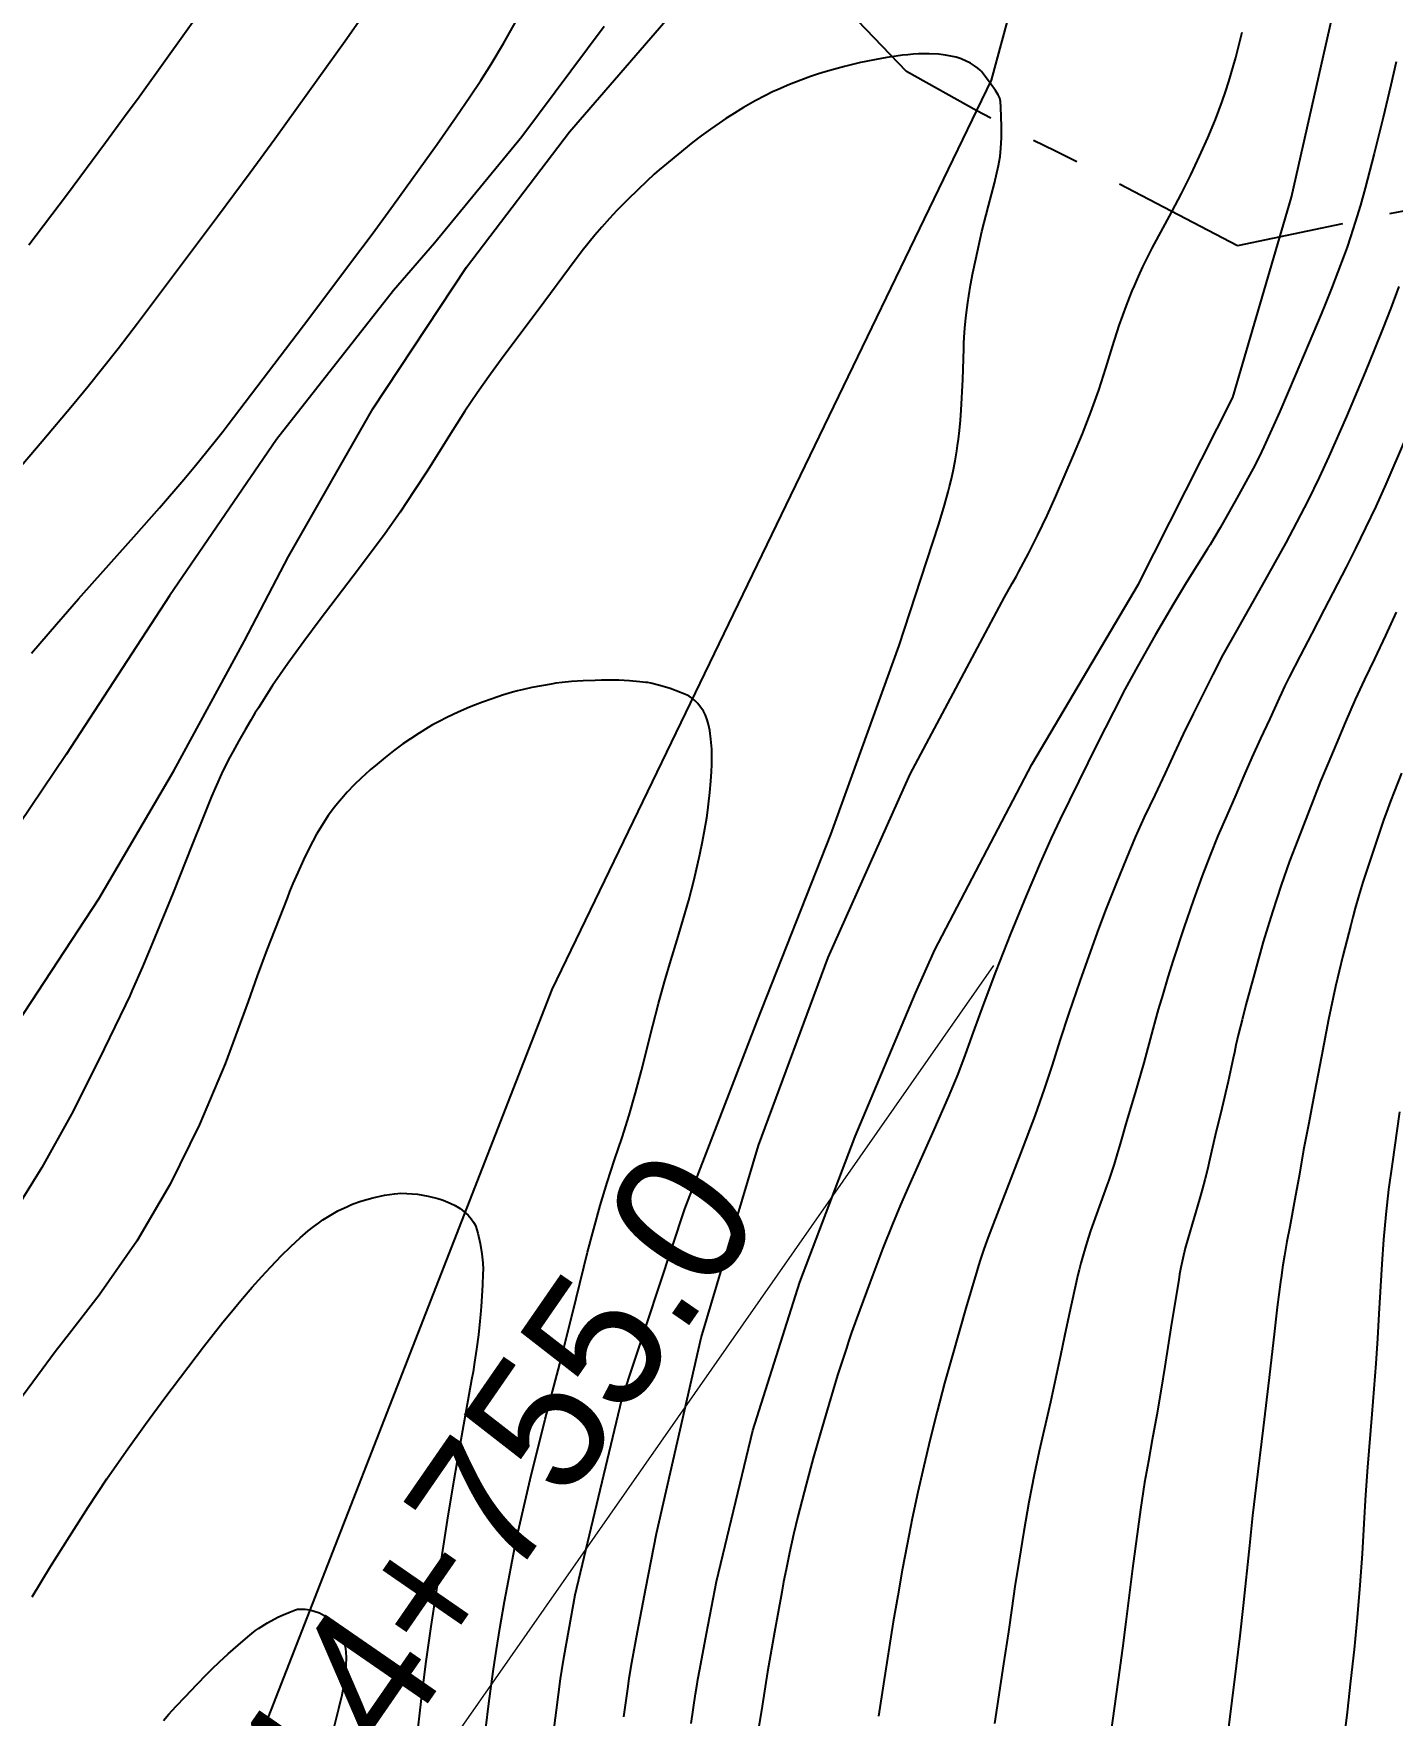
# Model space of a CAD drawing. Header units: millimetres. Extents: x 156921 to 159642, y 477538 to 479586.
# Drawn here: x 158501.27 to 158536.58, y 478521.56 to 478565.27 of the extents above; entities that cross this region are included whole.
import ezdxf

# ---------------------------------------------------------------- set-up
doc = ezdxf.new("R2010")
doc.units = ezdxf.units.MM
doc.header["$MEASUREMENT"] = 0
doc.linetypes.add('A-CENTR01', pattern=[2, 1.25, -0.25, 0.25, -0.25])
doc.linetypes.add('CONT', pattern=[2, 1, 1])
for name, color, linetype, transparency in [('E0022112', 146, 'Continuous', 0.6), ('F0017111', 94, 'Continuous', 0.6), ('F0017114', 80, 'Continuous', 0.6)]:
    doc.layers.add(name, color=color, linetype=linetype, transparency=transparency)
doc.layers.add('용지경계', color=222, linetype='Continuous')
doc.layers.add('평면선형_인출선&문자', color=7, linetype='Continuous')
doc.layers.add('평면-임시폴대', color=136, linetype='Continuous', lineweight=9)
doc.styles.add('HM 4_폴대', font='BAREUNDOTUMPRO1.TTF')

msp = doc.modelspace()

# ---------------------------------------------------------------- linework, layer by layer
at = {"layer": 'E0022112', "transparency": 33554521, "flags": 128}
msp.add_lwpolyline([(158502.788, 478474.254), (158502.46, 478475.895), (158501.425, 478482.15), (158501.458, 478487.028), (158501.535, 478489.252), (158501.584, 478493.381), (158502.419, 478497.838), (158503.993, 478509.96), (158504.897, 478515.162), (158514.743, 478540.421), (158526.164, 478564.057), (158526.578, 478565.592), (158527.502, 478569.133), (158528.94, 478573.534), (158530.49, 478576.927), (158532.228, 478580.795), (158536.089, 478587.128), (158539.168, 478590.795), (158542.222, 478595.403)], dxfattribs=at)
at = {"layer": 'F0017111', "transparency": 33554521, "flags": 128}
for points in [[(158518.36, 478521.343), (158518.472, 478522.117), (158518.511, 478522.369), (158518.533, 478522.491), (158518.582, 478522.76), (158518.756, 478523.682), (158519.019, 478525.033), (158519.958, 478528.965), (158521.184, 478532.818), (158522.619, 478536.598), (158524.189, 478540.324), (158524.689, 478541.454), (158527.212, 478546.272), (158529.984, 478550.954), (158532.436, 478555.808), (158533.955, 478561.02), (158535.139, 478566.241)], [(158500.858, 478539.555), (158502.967, 478542.78), (158504.915, 478546.104), (158506.756, 478549.489), (158507.9, 478551.675), (158510.084, 478555.515), (158512.523, 478559.197), (158515.197, 478562.714), (158518.087, 478566.055)], [(158501.153, 478559.777), (158502.125, 478561.072), (158503.142, 478562.44), (158503.636, 478563.11), (158504.013, 478563.628), (158504.733, 478564.627), (158505.614, 478565.849)], [(158516.097, 478565.456), (158513.96, 478562.588), (158511.687, 478559.825), (158510.622, 478558.59), (158507.584, 478554.718), (158504.805, 478550.656), (158502.123, 478546.528), (158499.369, 478542.449)], [(158500.6, 478553.628), (158501.492, 478554.671), (158502.281, 478555.608), (158502.692, 478556.104), (158503.066, 478556.569), (158503.47, 478557.087), (158503.971, 478557.743), (158505.013, 478559.124), (158506.054, 478560.514), (158506.901, 478561.655), (158507.54, 478562.533), (158508.403, 478563.729), (158509.368, 478565.08), (158509.774, 478565.657)], [(158516.608, 478521.516), (158516.72, 478522.31), (158516.752, 478522.522), (158516.821, 478522.929), (158516.967, 478523.726), (158517.181, 478524.861), (158517.456, 478526.281), (158518.616, 478531.367), (158520.106, 478536.366), (158521.919, 478541.257), (158524.051, 478546.018), (158526.501, 478550.624), (158526.703, 478550.973), (158526.812, 478551.168), (158526.876, 478551.284), (158527.128, 478551.758), (158527.37, 478552.244), (158527.606, 478552.741), (158527.836, 478553.249), (158528.297, 478554.312), (158528.526, 478554.866), (158528.744, 478555.432), (158528.947, 478556.003), (158529.13, 478556.575), (158529.305, 478557.137), (158529.482, 478557.678), (158529.573, 478557.942), (158529.669, 478558.202), (158529.756, 478558.427), (158529.82, 478558.585), (158529.874, 478558.71), (158529.983, 478558.958), (158530.098, 478559.204), (158530.201, 478559.417), (158530.278, 478559.568), (158530.341, 478559.687), (158530.851, 478560.638), (158531.101, 478561.114), (158531.339, 478561.596), (158531.565, 478562.079), (158531.781, 478562.557), (158531.98, 478563.031), (158532.159, 478563.503), (158532.244, 478563.751), (158532.331, 478564.024), (158532.51, 478564.646), (158532.679, 478565.308)], [(158514.772, 478521.026), (158514.856, 478521.689), (158514.968, 478522.503), (158515, 478522.725), (158515.06, 478523.098), (158515.177, 478523.771), (158515.343, 478524.689), (158516.556, 478529.766), (158518.198, 478534.721), (158520.07, 478539.596), (158521.985, 478544.453), (158523.759, 478549.364), (158524.33, 478551.089), (158524.793, 478552.519), (158524.943, 478553.012), (158525.039, 478553.357), (158525.073, 478553.493), (158525.113, 478553.661), (158525.163, 478553.896), (158525.215, 478554.162), (158525.261, 478554.427), (158525.282, 478554.558), (158525.306, 478554.724), (158525.333, 478554.955), (158525.358, 478555.219), (158525.377, 478555.484), (158525.414, 478556.281), (158525.441, 478557.081), (158525.446, 478557.215), (158525.455, 478557.381), (158525.473, 478557.614), (158525.498, 478557.88), (158525.529, 478558.145), (158525.546, 478558.277), (158525.573, 478558.456), (158525.619, 478558.726), (158525.681, 478559.054), (158525.754, 478559.407), (158525.915, 478560.12), (158526.085, 478560.792), (158526.237, 478561.38), (158526.344, 478561.839), (158526.365, 478561.937), (158526.386, 478562.075), (158526.406, 478562.291), (158526.42, 478562.559), (158526.422, 478562.856), (158526.407, 478563.352), (158526.394, 478563.504), (158526.376, 478563.593), (158526.364, 478563.628), (158526.355, 478563.644), (158526.336, 478563.677), (158526.264, 478563.788), (158526.153, 478563.946), (158526.005, 478564.146), (158525.902, 478564.283), (158525.867, 478564.319), (158525.804, 478564.372), (158525.719, 478564.434), (158525.615, 478564.5), (158525.376, 478564.613), (158525.245, 478564.654), (158525.107, 478564.684), (158524.965, 478564.709), (158524.788, 478564.73), (158524.544, 478564.742), (158524.266, 478564.741), (158524.128, 478564.733), (158523.991, 478564.72), (158523.854, 478564.704), (158523.682, 478564.681), (158523.442, 478564.644), (158523.168, 478564.596), (158522.894, 478564.542), (158522.756, 478564.514), (158522.584, 478564.474), (158522.341, 478564.413), (158522.061, 478564.337), (158521.78, 478564.254), (158521.639, 478564.21), (158521.461, 478564.15), (158521.209, 478564.057), (158520.917, 478563.942), (158520.622, 478563.816), (158520.473, 478563.751), (158520.286, 478563.66), (158520.023, 478563.521), (158519.72, 478563.348), (158519.416, 478563.159), (158519.263, 478563.061), (158519.085, 478562.942), (158518.858, 478562.784), (158518.618, 478562.611), (158518.405, 478562.447), (158518.011, 478562.128), (158517.624, 478561.806), (158517.528, 478561.725), (158517.4, 478561.611), (158517.205, 478561.431), (158516.969, 478561.206), (158516.714, 478560.956), (158516.583, 478560.824), (158516.43, 478560.668), (158516.236, 478560.461), (158516.034, 478560.238), (158515.856, 478560.029), (158515.526, 478559.618), (158515.2, 478559.184), (158514.529, 478558.279), (158513.835, 478557.356), (158513.489, 478556.89), (158513.144, 478556.418), (158512.807, 478555.94), (158512.481, 478555.456), (158512.162, 478554.961), (158511.843, 478554.449), (158511.514, 478553.922), (158511.165, 478553.38), (158510.796, 478552.83), (158510.406, 478552.279), (158509.999, 478551.726), (158509.58, 478551.17), (158508.722, 478550.04), (158508.295, 478549.467), (158507.881, 478548.893), (158507.485, 478548.32), (158507.115, 478547.748), (158507.025, 478547.605), (158506.916, 478547.426), (158506.769, 478547.176), (158506.606, 478546.89), (158506.45, 478546.604), (158506.373, 478546.46), (158506.281, 478546.28), (158506.159, 478546.025), (158506.024, 478545.731), (158505.898, 478545.435), (158505.651, 478544.829), (158505.402, 478544.205), (158504.89, 478542.919), (158504.364, 478541.635), (158504.1, 478541.011), (158503.838, 478540.407), (158503.772, 478540.258), (158503.66, 478540.023), (158502.972, 478538.597), (158502.256, 478537.185), (158501.491, 478535.799), (158500.654, 478534.455)], [(158536.742, 478558.697), (158536.536, 478558.13), (158536.334, 478557.602), (158536.118, 478557.064), (158535.871, 478556.469), (158535.383, 478555.32), (158534.927, 478554.272), (158534.677, 478553.727), (158534.386, 478553.138), (158534.085, 478552.557), (158533.807, 478552.036), (158533.194, 478550.934), (158532.499, 478549.703), (158532.176, 478549.119), (158531.911, 478548.609), (158531.399, 478547.591), (158531.139, 478547.061), (158530.91, 478546.561), (158530.676, 478546.047), (158530.402, 478545.475), (158530.128, 478544.901), (158529.895, 478544.382), (158529.666, 478543.836), (158529.401, 478543.179), (158529.146, 478542.528), (158528.944, 478541.997), (158528.734, 478541.422), (158528.458, 478540.638), (158528.173, 478539.808), (158527.941, 478539.094), (158527.738, 478538.457), (158527.539, 478537.856), (158527.285, 478537.14), (158526.913, 478536.157), (158526.208, 478534.327), (158526.079, 478533.984), (158525.965, 478533.67), (158525.878, 478533.415), (158525.825, 478533.249), (158525.789, 478533.127), (158525.499, 478532.137), (158525.146, 478530.915), (158524.944, 478530.191), (158524.749, 478529.457), (158524.567, 478528.733), (158524.402, 478528.037), (158524.249, 478527.356), (158524.104, 478526.675), (158523.969, 478526), (158523.844, 478525.334), (158523.726, 478524.667), (158523.611, 478523.988), (158523.352, 478522.378), (158523.223, 478521.54)], [(158536.911, 478554.725), (158536.408, 478553.555), (158536.151, 478552.979), (158535.884, 478552.419), (158535.621, 478551.888), (158535.374, 478551.403), (158534.806, 478550.297), (158534.484, 478549.674), (158534.178, 478549.093), (158533.893, 478548.538), (158533.776, 478548.298), (158533.696, 478548.128), (158533.635, 478547.992), (158533.392, 478547.461), (158533.152, 478546.949), (158532.925, 478546.454), (158532.718, 478545.972), (158532.509, 478545.479), (158532.275, 478544.949), (158532.042, 478544.416), (158531.84, 478543.914), (158531.639, 478543.38), (158531.413, 478542.752), (158531.162, 478542.024), (158530.886, 478541.188), (158530.745, 478540.743), (158530.61, 478540.295), (158530.496, 478539.902), (158530.418, 478539.62), (158530.357, 478539.394), (158530.119, 478538.519), (158529.883, 478537.707), (158529.672, 478536.993), (158529.506, 478536.412), (158529.431, 478536.151), (158529.347, 478535.883), (158529.269, 478535.645), (158529.208, 478535.471), (158529.157, 478535.329), (158528.738, 478534.146), (158528.638, 478533.844), (158528.549, 478533.553), (158528.48, 478533.306), (158528.438, 478533.136), (158528.408, 478533.004), (158528.171, 478531.94), (158528.056, 478531.413), (158527.951, 478530.909), (158527.692, 478529.701), (158527.402, 478528.425), (158527.269, 478527.812), (158527.134, 478527.1), (158527.001, 478526.342), (158526.878, 478525.593), (158526.772, 478524.908), (158526.691, 478524.342), (158526.604, 478523.727), (158526.477, 478522.896), (158526.242, 478521.344)], [(158536.677, 478550.227), (158536.398, 478549.626), (158536.115, 478549.018), (158535.857, 478548.483), (158535.61, 478547.958), (158535.36, 478547.376), (158535.12, 478546.803), (158534.906, 478546.307), (158534.708, 478545.838), (158534.517, 478545.346), (158534.119, 478544.315), (158533.906, 478543.756), (158533.687, 478543.137), (158533.46, 478542.444), (158533.225, 478541.663), (158532.993, 478540.841), (158532.772, 478540.024), (158532.671, 478539.632), (158532.583, 478539.271), (158532.515, 478538.976), (158532.473, 478538.783), (158532.445, 478538.641), (158532.313, 478538.029), (158532.144, 478537.326), (158531.972, 478536.626), (158531.834, 478536.018), (158531.771, 478535.742), (158531.705, 478535.475), (158531.646, 478535.248), (158531.601, 478535.092), (158531.564, 478534.97), (158531.268, 478533.965), (158531.197, 478533.703), (158531.133, 478533.435), (158531.082, 478533.196), (158531.05, 478533.023), (158531.028, 478532.881), (158530.843, 478531.743), (158530.665, 478530.621), (158530.571, 478530.033), (158530.457, 478529.367), (158530.34, 478528.714), (158530.238, 478528.167), (158530.139, 478527.605), (158530.035, 478526.908), (158529.828, 478525.372), (158529.654, 478523.986), (158529.567, 478523.303), (158529.452, 478522.481), (158529.25, 478521.053)], [(158513.024, 478521.225), (158513.104, 478521.863), (158513.216, 478522.696), (158513.248, 478522.929), (158513.299, 478523.267), (158513.388, 478523.816), (158513.506, 478524.517), (158513.811, 478526.108), (158514.173, 478527.687), (158514.569, 478529.257), (158514.977, 478530.825), (158515.375, 478532.395), (158515.669, 478533.596), (158515.827, 478534.204), (158515.993, 478534.809), (158516.172, 478535.407), (158516.367, 478535.997), (158516.564, 478536.58), (158516.746, 478537.158), (158516.916, 478537.736), (158517.072, 478538.319), (158517.365, 478539.484), (158517.513, 478540.059), (158517.669, 478540.623), (158517.831, 478541.175), (158517.995, 478541.714), (158518.153, 478542.238), (158518.299, 478542.742), (158518.44, 478543.286), (158518.585, 478543.928), (158518.654, 478544.268), (158518.715, 478544.6), (158518.762, 478544.884), (158518.79, 478545.081), (158518.81, 478545.236), (158518.845, 478545.54), (158518.871, 478545.835), (158518.888, 478546.087), (158518.896, 478546.262), (158518.899, 478546.398), (158518.895, 478546.667), (158518.873, 478546.93), (158518.842, 478547.154), (158518.809, 478547.311), (158518.775, 478547.433), (158518.735, 478547.551), (158518.681, 478547.661), (158518.535, 478547.856), (158518.451, 478547.937), (158518.371, 478548.003), (158518.304, 478548.051), (158518.258, 478548.076), (158518.085, 478548.145), (158517.81, 478548.246), (158517.541, 478548.326), (158517.311, 478548.381), (158517.229, 478548.398), (158517.181, 478548.405), (158517.023, 478548.423), (158516.76, 478548.446), (158516.48, 478548.46), (158516.222, 478548.465), (158516.028, 478548.463), (158515.865, 478548.458), (158515.549, 478548.445), (158515.253, 478548.424), (158515.007, 478548.401), (158514.843, 478548.381), (158514.719, 478548.361), (158514.471, 478548.319), (158514.221, 478548.27), (158514.002, 478548.221), (158513.844, 478548.182), (158513.717, 478548.147), (158513.457, 478548.071), (158513.184, 478547.981), (158512.936, 478547.892), (158512.752, 478547.82), (158512.6, 478547.757), (158512.304, 478547.63), (158512.026, 478547.5), (158511.795, 478547.384), (158511.64, 478547.299), (158511.524, 478547.23), (158511.293, 478547.089), (158511.065, 478546.941), (158510.869, 478546.806), (158510.731, 478546.706), (158510.621, 478546.623), (158510.406, 478546.454), (158510.196, 478546.282), (158510.017, 478546.128), (158509.892, 478546.015), (158509.795, 478545.924), (158509.604, 478545.739), (158509.423, 478545.549), (158509.271, 478545.381), (158509.167, 478545.258), (158509.088, 478545.158), (158508.929, 478544.943), (158508.769, 478544.698), (158508.628, 478544.462), (158508.527, 478544.276), (158508.446, 478544.115), (158508.287, 478543.791), (158508.137, 478543.463), (158508.01, 478543.174), (158507.924, 478542.966), (158507.859, 478542.798), (158507.336, 478541.454), (158507.084, 478540.781), (158506.848, 478540.108), (158506.25, 478538.495), (158505.582, 478536.911), (158504.824, 478535.367), (158503.96, 478533.881), (158502.973, 478532.474), (158502.203, 478531.479), (158501.837, 478531.003), (158501.371, 478530.379), (158500.867, 478529.685)], [(158536.811, 478546.045), (158536.53, 478545.316), (158536.425, 478545.035), (158536.36, 478544.853), (158536.315, 478544.72), (158535.92, 478543.547), (158535.813, 478543.215), (158535.707, 478542.863), (158535.614, 478542.541), (158535.548, 478542.3), (158535.495, 478542.099), (158535.292, 478541.297), (158535.103, 478540.498), (158534.92, 478539.645), (158534.734, 478538.68), (158534.558, 478537.736), (158534.405, 478536.945), (158534.273, 478536.258), (158534.161, 478535.624), (158534.048, 478534.977), (158533.911, 478534.253), (158533.84, 478533.877), (158533.777, 478533.513), (158533.726, 478533.203), (158533.695, 478532.989), (158533.673, 478532.822), (158533.589, 478532.169), (158533.516, 478531.546), (158533.379, 478530.334), (158533.222, 478529.033), (158533.037, 478527.54), (158532.946, 478526.751), (158532.866, 478525.974), (158532.704, 478524.412), (158532.615, 478523.624), (158532.521, 478522.84), (158532.323, 478521.244)], [(158504.645, 478521.421), (158504.789, 478521.584), (158504.969, 478521.783), (158505.219, 478522.051), (158505.503, 478522.348), (158505.785, 478522.633), (158505.926, 478522.772), (158506.097, 478522.936), (158506.33, 478523.152), (158506.589, 478523.384), (158506.84, 478523.597), (158506.993, 478523.725), (158507.041, 478523.76), (158507.121, 478523.816), (158507.351, 478523.96), (158507.622, 478524.107), (158507.762, 478524.172), (158507.904, 478524.231), (158508.082, 478524.301), (158508.134, 478524.313), (158508.219, 478524.319), (158508.326, 478524.316), (158508.448, 478524.301), (158508.7, 478524.221), (158508.82, 478524.152), (158508.937, 478524.063), (158509.081, 478523.94), (158509.117, 478523.9), (158509.167, 478523.828), (158509.225, 478523.731), (158509.281, 478523.614), (158509.366, 478523.348), (158509.386, 478523.204), (158509.391, 478523.054), (158509.389, 478522.861), (158509.386, 478522.802), (158509.376, 478522.701), (158509.339, 478522.414), (158509.28, 478522.078), (158509.198, 478521.73), (158509.028, 478521.07)]]:
    msp.add_lwpolyline(points, dxfattribs=at)
at = {"layer": 'F0017114', "transparency": 33554521, "flags": 128}
for points in [[(158501.221, 478549.161), (158501.868, 478549.917), (158502.444, 478550.576), (158502.861, 478551.049), (158503.879, 478552.188), (158504.545, 478552.941), (158505.179, 478553.679), (158505.483, 478554.043), (158505.777, 478554.402), (158506.027, 478554.714), (158506.199, 478554.934), (158506.332, 478555.108), (158507.378, 478556.485), (158508.421, 478557.866), (158509.511, 478559.308), (158510.068, 478560.056), (158510.626, 478560.821), (158511.756, 478562.398), (158512.256, 478563.106), (158512.612, 478563.622), (158512.891, 478564.045), (158513.164, 478564.473), (158513.485, 478565.013), (158513.907, 478565.767)], [(158536.68, 478564.538), (158536.542, 478563.927), (158536.341, 478563.09), (158536.108, 478562.155), (158535.871, 478561.25), (158535.748, 478560.807), (158535.615, 478560.368), (158535.493, 478559.988), (158535.4, 478559.719), (158535.322, 478559.505), (158535.162, 478559.075), (158534.994, 478558.639), (158534.842, 478558.253), (158534.728, 478557.974), (158534.633, 478557.748), (158534.056, 478556.38), (158533.654, 478555.45), (158533.449, 478554.987), (158533.238, 478554.526), (158533.115, 478554.271), (158532.957, 478553.962), (158532.537, 478553.189), (158532.101, 478552.421), (158531.941, 478552.148), (158531.843, 478551.984), (158531.774, 478551.875), (158531.223, 478550.996), (158530.882, 478550.433), (158530.415, 478549.63), (158529.957, 478548.821), (158529.639, 478548.238), (158529.333, 478547.644), (158528.911, 478546.805), (158528.189, 478545.348), (158527.949, 478544.852), (158527.713, 478544.353), (158527.434, 478543.729), (158527.064, 478542.859), (158526.659, 478541.871), (158526.275, 478540.898), (158525.942, 478540.02), (158525.687, 478539.318), (158525.478, 478538.737), (158525.284, 478538.223), (158525.037, 478537.621), (158524.666, 478536.777), (158524.017, 478535.318), (158523.802, 478534.824), (158523.592, 478534.327), (158523.34, 478533.697), (158522.999, 478532.803), (158522.655, 478531.865), (158522.527, 478531.504), (158522.447, 478531.271), (158522.391, 478531.102), (158522.164, 478530.398), (158521.933, 478529.639), (158521.715, 478528.896), (158521.529, 478528.243), (158521.346, 478527.559), (158521.133, 478526.724), (158521.021, 478526.259), (158520.914, 478525.777), (158520.823, 478525.344), (158520.76, 478525.024), (158520.711, 478524.762), (158520.522, 478523.718), (158520.346, 478522.687), (158520.2, 478521.793), (158520.103, 478521.161)], [(158536.762, 478537.244), (158536.569, 478535.885), (158536.48, 478535.227), (158536.408, 478534.576), (158536.351, 478533.928), (158536.304, 478533.28), (158536.23, 478531.992), (158536.193, 478531.35), (158536.146, 478530.706), (158536.041, 478529.386), (158535.934, 478528.01), (158535.883, 478527.292), (158535.839, 478526.542), (158535.793, 478525.758), (158535.733, 478524.94), (158535.663, 478524.104), (158535.582, 478523.27), (158535.494, 478522.447), (158535.4, 478521.644), (158535.308, 478520.859)], [(158501.234, 478524.639), (158501.716, 478525.429), (158502.203, 478526.205), (158502.689, 478526.966), (158503.179, 478527.707), (158503.678, 478528.426), (158504.181, 478529.126), (158504.686, 478529.809), (158505.69, 478531.136), (158506.191, 478531.775), (158506.412, 478532.047), (158506.57, 478532.238), (158506.697, 478532.388), (158506.951, 478532.683), (158507.204, 478532.966), (158507.425, 478533.205), (158507.582, 478533.37), (158507.707, 478533.497), (158507.955, 478533.741), (158508.198, 478533.964), (158508.408, 478534.146), (158508.556, 478534.264), (158508.672, 478534.351), (158508.791, 478534.436), (158508.915, 478534.517), (158509.18, 478534.666), (158509.427, 478534.786), (158509.519, 478534.826), (158509.576, 478534.849), (158509.775, 478534.917), (158509.933, 478534.968), (158510.089, 478535.012), (158510.392, 478535.078), (158510.651, 478535.115), (158510.741, 478535.124), (158510.794, 478535.126), (158510.968, 478535.121), (158511.107, 478535.114), (158511.246, 478535.099), (158511.527, 478535.051), (158511.774, 478534.989), (158511.863, 478534.963), (158511.916, 478534.944), (158512.095, 478534.871), (158512.231, 478534.808), (158512.354, 478534.735), (158512.561, 478534.559), (158512.642, 478534.465), (158512.705, 478534.378), (158512.747, 478534.308), (158512.768, 478534.261), (158512.813, 478534.09), (158512.877, 478533.818), (158512.921, 478533.55), (158512.945, 478533.317), (158512.952, 478533.152), (158512.949, 478533.021), (158512.941, 478532.75), (158512.924, 478532.456), (158512.905, 478532.183), (158512.887, 478531.976), (158512.87, 478531.802), (158512.831, 478531.445), (158512.782, 478531.072), (158512.732, 478530.734), (158512.691, 478530.484), (158512.655, 478530.277), (158512.346, 478528.567), (158512.188, 478527.668), (158512.037, 478526.739), (158511.74, 478524.829), (158511.594, 478523.863), (158511.459, 478522.893), (158511.333, 478521.916), (158511.219, 478520.929)]]:
    msp.add_lwpolyline(points, dxfattribs=at)
at = {"layer": '용지경계', "linetype": 'A-CENTR01', "ltscale": 5, "flags": 128}
msp.add_lwpolyline([(158651.639, 478471.222), (158651.437, 478471.316), (158650.617, 478471.678), (158649.795, 478472.022), (158648.967, 478472.348), (158648.123, 478472.66), (158647.253, 478472.964), (158646.353, 478473.267), (158645.448, 478473.564), (158644.574, 478473.84), (158643.765, 478474.078), (158643.43, 478474.162), (158643.187, 478474.095), (158640.732, 478473.871), (158638.565, 478474.528), (158637.312, 478475.039), (158636.248, 478475.525), (158635.257, 478476.007), (158634.534, 478476.372), (158634.386, 478476.458), (158633.589, 478476.927), (158632.562, 478477.503), (158631.53, 478478.184), (158630.705, 478478.727), (158629.868, 478479.278), (158629.272, 478479.674), (158628.655, 478480.015), (158627.731, 478480.523), (158626.877, 478481.012), (158626.185, 478481.39), (158625.408, 478481.775), (158624.403, 478482.274), (158623.48, 478482.771), (158622.82, 478483.11), (158621.725, 478483.599), (158620.436, 478484.35), (158619.499, 478484.941), (158618.664, 478485.466), (158617.856, 478485.974), (158617.047, 478486.471), (158616.211, 478486.984), (158614.867, 478487.806), (158613.682, 478488.838), (158612.941, 478489.484), (158612.198, 478490.129), (158611.456, 478490.773), (158610.713, 478491.418), (158609.977, 478492.056), (158609.242, 478492.69), (158608.499, 478493.328), (158607.753, 478493.968), (158607.006, 478494.608), (158606.26, 478495.248), (158605.512, 478495.887), (158604.765, 478496.526), (158604.017, 478497.165), (158603.269, 478497.803), (158602.521, 478498.442), (158601.772, 478499.08), (158601.037, 478499.706), (158600.568, 478500.101), (158598.082, 478501.797), (158596.986, 478505.137), (158596.528, 478506.45), (158596.207, 478507.665), (158595.956, 478508.386), (158595.57, 478509.354), (158594.657, 478511.732), (158594.679, 478513.747), (158594.575, 478514.122), (158594.189, 478515.75), (158593.892, 478517.59), (158593.723, 478519.413), (158593.617, 478521.216), (158593.584, 478523.314), (158593.764, 478525.61), (158594.039, 478528.062), (158594.375, 478529.553), (158593.093, 478529.594), (158591.889, 478529.632), (158590.686, 478529.671), (158589.971, 478529.694), (158589.411, 478529.634), (158588.223, 478529.405), (158586.669, 478529.126), (158584.931, 478528.863), (158583.139, 478528.73), (158581.275, 478528.714), (158579.242, 478528.93), (158577.477, 478529.379), (158576.122, 478529.831), (158574.896, 478530.292), (158573.715, 478530.796), (158572.632, 478531.302), (158571.625, 478531.797), (158570.61, 478532.314), (158569.54, 478532.894), (158568.475, 478533.524), (158567.436, 478534.184), (158566.429, 478534.878), (158565.443, 478535.601), (158564.473, 478536.371), (158563.529, 478537.172), (158562.608, 478538.015), (158561.745, 478538.862), (158560.95, 478539.683), (158560.192, 478540.488), (158559.472, 478541.275), (158558.786, 478542.027), (158558.108, 478542.771), (158557.412, 478543.532), (158556.624, 478544.407), (158555.783, 478545.419), (158555.007, 478546.441), (158554.308, 478547.415), (158553.626, 478548.4), (158552.909, 478549.492), (158552.21, 478550.669), (158551.603, 478551.784), (158551.055, 478552.815), (158550.416, 478554.037), (158549.672, 478555.742), (158549.128, 478557.627), (158548.822, 478559.035), (158548.748, 478559.323), (158548.673, 478559.461), (158548.107, 478560.442), (158547.504, 478561.58), (158546.973, 478562.619), (158546.508, 478563.524), (158546.094, 478564.278), (158545.357, 478565.494), (158544.992, 478565.394), (158544.892, 478565.365), (158542.92, 478563.758), (158539.692, 478561.647), (158536.865, 478560.655), (158532.553, 478559.752), (158529.434, 478561.382), (158528.593, 478561.827), (158527.808, 478562.224), (158526.839, 478562.696), (158525.784, 478563.26), (158523.952, 478564.285), (158522.482, 478565.815), (158521.746, 478566.613), (158520.647, 478567.805), (158519.706, 478569.269), (158519.148, 478570.17), (158518.663, 478570.914), (158517.982, 478571.897), (158517.078, 478573.411), (158516.426, 478574.895), (158515.946, 478576.007), (158515.415, 478577.255), (158514.9, 478578.639), (158514.467, 478579.916), (158513.62, 478582.428), (158513.732, 478584.012), (158513.544, 478584.407), (158513.188, 478585.16), (158512.907, 478585.635), (158511.794, 478587.271), (158511.309, 478588.977), (158511.09, 478589.416), (158510.587, 478590.427), (158509.991, 478591.608), (158508.723, 478591.113), (158505.704, 478591.751), (158504.728, 478591.935), (158503.572, 478592.15), (158502.412, 478592.401), (158501.265, 478592.656), (158499.924, 478592.992), (158498.72, 478593.38), (158497.611, 478593.738), (158496.477, 478594.153), (158495.659, 478594.466), (158495.014, 478594.673), (158494.484, 478594.817), (158493.801, 478594.934), (158492.582, 478595.122), (158491.333, 478595.388), (158489.941, 478595.691), (158488.631, 478596.115), (158487.561, 478596.462), (158486.46, 478596.854), (158485.438, 478597.234), (158484.445, 478597.61), (158483.466, 478597.989), (158482.514, 478598.362), (158481.569, 478598.732), (158480.535, 478599.137), (158479.366, 478599.633), (158478.133, 478600.228), (158476.959, 478600.88), (158475.968, 478601.487), (158475.12, 478602.014), (158474.301, 478602.519), (158473.47, 478603.026), (158472.627, 478603.54), (158471.763, 478604.066), (158470.889, 478604.606), (158470.043, 478605.134), (158469.215, 478605.649), (158468.377, 478606.167), (158467.543, 478606.683), (158466.715, 478607.192), (158465.884, 478607.7), (158465.044, 478608.212), (158464.202, 478608.725), (158463.359, 478609.236), (158462.514, 478609.75), (158461.673, 478610.26), (158460.833, 478610.768), (158459.988, 478611.278), (158459.075, 478611.83), (158458.11, 478612.441), (158457.119, 478613.1), (158456.143, 478613.801), (158455.23, 478614.49), (158454.31, 478615.212), (158453.346, 478616.019), (158452.379, 478616.9), (158451.376, 478617.9), (158450.303, 478619.132), (158449.46, 478620.325), (158448.826, 478621.24), (158448.294, 478622.011), (158447.859, 478622.589), (158447.313, 478623.236), (158446.845, 478623.791), (158446.494, 478624.139), (158445.896, 478624.665), (158445.244, 478625.238), (158444.719, 478625.666), (158444.065, 478626.142), (158443.322, 478626.683), (158442.61, 478627.18), (158441.921, 478627.645), (158441.25, 478628.068), (158440.447, 478628.547), (158439.542, 478629.098), (158438.635, 478629.663), (158437.747, 478630.23), (158436.878, 478630.793), (158435.998, 478631.371), (158435.106, 478631.971), (158434.191, 478632.604), (158433.17, 478633.343), (158432.048, 478634.252), (158431.052, 478635.186), (158430.243, 478635.99), (158429.543, 478636.694), (158428.956, 478637.268), (158428.398, 478637.77), (158427.927, 478638.168), (158427.336, 478638.593), (158426.652, 478639.085), (158425.955, 478639.541), (158425.164, 478640.056), (158424.387, 478640.549), (158423.592, 478641.045), (158422.797, 478641.532), (158421.979, 478642.024), (158421.126, 478642.533), (158420.244, 478643.064), (158419.37, 478643.598), (158418.517, 478644.123), (158417.668, 478644.645), (158416.817, 478645.17), (158415.97, 478645.693), (158415.136, 478646.208), (158414.31, 478646.715), (158413.477, 478647.222), (158412.625, 478647.739), (158411.764, 478648.265), (158410.908, 478648.79), (158410.054, 478649.315), (158409.203, 478649.841), (158408.358, 478650.363), (158407.51, 478650.887), (158406.661, 478651.414), (158405.813, 478651.941), (158404.963, 478652.47), (158404.116, 478652.999), (158403.276, 478653.524), (158402.435, 478654.048), (158401.595, 478654.573), (158400.754, 478655.097), (158399.914, 478655.62), (158399.075, 478656.143), (158398.227, 478656.67), (158397.386, 478657.195), (158396.539, 478657.721), (158395.663, 478658.27), (158394.773, 478658.838), (158393.87, 478659.426), (158392.982, 478660.024), (158392.138, 478660.601), (158391.315, 478661.164), (158390.493, 478661.726), (158389.671, 478662.289), (158388.85, 478662.852), (158388.055, 478663.396), (158387.308, 478663.898), (158386.55, 478664.388), (158385.755, 478664.892), (158384.953, 478665.394), (158384.137, 478665.896), (158383.309, 478666.403), (158382.483, 478666.904), (158381.66, 478667.4), (158380.728, 478667.954), (158379.605, 478668.671), (158378.563, 478669.435), (158377.701, 478670.093), (158376.883, 478670.725), (158376.081, 478671.349), (158375.294, 478671.961), (158374.505, 478672.573), (158373.723, 478673.18), (158372.942, 478673.782), (158372.164, 478674.38), (158371.375, 478674.98), (158370.535, 478675.623), (158369.669, 478676.303), (158368.843, 478676.972), (158368.071, 478677.6), (158365.203, 478679.906), (158364.97, 478681.365), (158364.784, 478681.506), (158364.328, 478681.86), (158363.758, 478682.192), (158362.839, 478682.774), (158360.553, 478684.188), (158360.042, 478685.056), (158359.942, 478685.113), (158359.079, 478685.602), (158358.216, 478686.09), (158357.353, 478686.579), (158356.476, 478687.075), (158355.6, 478687.575), (158354.739, 478688.066), (158353.878, 478688.557), (158353.031, 478689.04), (158352.245, 478689.481), (158351.726, 478689.759), (158351.111, 478690.017), (158350.194, 478690.399), (158349.588, 478690.652), (158349.084, 478690.806), (158348.214, 478691.032), (158347.173, 478691.309), (158346.153, 478691.59), (158345.164, 478691.864), (158343.746, 478692.256), (158342.06, 478692.966), (158341.318, 478693.378), (158341.188, 478693.426), (158340.533, 478693.6), (158339.548, 478693.86), (158338.56, 478694.12), (158337.617, 478694.368), (158337.586, 478694.367), (158336.441, 478694.292), (158335.272, 478694.227), (158334.792, 478694.196), (158333.399, 478693.302), (158329.102, 478692.459), (158327.816, 478692.853), (158326.759, 478692.723), (158325.288, 478692.627), (158323.959, 478692.579), (158322.733, 478692.563), (158321.475, 478692.55), (158320.279, 478692.576), (158319.11, 478692.592), (158317.789, 478692.641), (158316.377, 478692.749), (158314.455, 478693.004), (158312.374, 478693.711), (158311.098, 478694.364), (158310.208, 478694.792), (158309.157, 478695.319), (158308.004, 478695.939), (158306.718, 478696.727), (158305.482, 478697.637), (158304.728, 478698.266), (158304.2, 478698.642), (158303.3, 478699.243), (158302.233, 478700.034), (158301.698, 478700.463), (158300.824, 478700.734), (158299.866, 478701.029), (158298.892, 478701.322), (158297.892, 478701.623), (158297.303, 478701.802), (158296.491, 478702.123), (158295.675, 478702.436), (158294.976, 478702.676), (158294.387, 478702.839), (158293.923, 478702.927), (158293.594, 478702.951), (158293.381, 478702.938), (158293.243, 478702.908), (158293.071, 478702.84), (158292.75, 478702.659), (158292.28, 478702.331), (158291.706, 478701.874), (158291.056, 478701.319), (158290.347, 478700.69), (158289.569, 478699.998), (158288.699, 478699.25), (158287.691, 478698.447), (158286.444, 478697.588), (158284.826, 478696.741), (158282.841, 478696.13), (158280.748, 478695.952), (158278.855, 478696.157), (158277.281, 478696.556), (158275.959, 478697.021), (158274.801, 478697.507), (158273.741, 478697.997), (158272.747, 478698.488), (158271.822, 478698.961), (158265.558, 478702.447), (158264.937, 478702.836), (158264.069, 478703.38), (158263.201, 478703.924), (158262.739, 478704.213), (158262.239, 478704.439), (158261.301, 478704.862), (158260.273, 478705.326), (158259.164, 478705.866), (158258.161, 478706.393), (158257.291, 478706.851), (158256.421, 478707.296), (158255.513, 478707.758), (158254.6, 478708.224), (158253.686, 478708.69), (158252.71, 478709.189), (158251.741, 478709.709), (158250.836, 478710.196), (158250.341, 478710.463), (158248.299, 478708.863), (158243.214, 478711.465), (158242.201, 478712.064), (158241.362, 478712.541), (158240.493, 478713.035), (158239.635, 478713.515), (158238.745, 478714.008), (158237.84, 478714.512), (158236.949, 478715.009), (158236.177, 478715.438), (158235.379, 478715.842), (158234.199, 478716.44), (158233.127, 478717.103), (158232.296, 478717.598), (158231.425, 478718.117), (158230.603, 478718.604), (158229.763, 478719.082), (158228.249, 478719.946), (158223.103, 478724.486), (158226.231, 478731.65), (158225.912, 478731.876), (158225.075, 478732.467), (158224.239, 478733.059), (158223.403, 478733.652), (158222.711, 478734.143), (158222.338, 478734.38), (158221.779, 478734.652), (158220.845, 478735.106), (158220.016, 478735.512), (158218.287, 478736.293), (158216.745, 478737.6), (158216.035, 478738.204), (158215.45, 478738.672), (158214.75, 478739.178), (158213.91, 478739.789), (158213.082, 478740.393), (158211.896, 478741.259), (158210.815, 478742.281), (158210.046, 478743.009), (158209.299, 478743.716), (158208.549, 478744.426), (158207.205, 478745.702), (158206.098, 478747.4), (158205.463, 478748.408), (158202.914, 478752.459), (158205.744, 478759.152), (158205.364, 478760.158), (158204.865, 478761.479), (158204.366, 478762.975), (158203.93, 478764.45), (158203.529, 478765.901), (158202.834, 478768.621), (158203.051, 478770.297), (158202.683, 478770.87), (158201.991, 478772.022), (158201.377, 478773.12), (158200.796, 478774.157), (158200.211, 478775.232), (158199.635, 478776.311), (158199.02, 478777.492), (158198.907, 478777.73), (158197.204, 478777.108), (158193.957, 478778.103), (158192.956, 478778.41), (158191.97, 478778.713), (158190.99, 478779.009), (158189.994, 478779.307), (158188.981, 478779.611), (158187.962, 478779.918), (158186.947, 478780.226), (158185.918, 478780.541), (158184.861, 478780.872), (158183.784, 478781.222), (158182.697, 478781.592), (158181.642, 478781.971), (158180.664, 478782.331), (158180.156, 478782.514), (158180.064, 478782.534), (158179.522, 478782.57), (158178.073, 478782.621), (158175.953, 478782.926), (158174.164, 478783.536), (158172.975, 478784.017), (158171.958, 478784.448), (158170.968, 478784.874), (158169.956, 478785.32), (158168.901, 478785.804), (158167.796, 478786.344), (158166.736, 478786.909), (158165.778, 478787.442), (158164.92, 478787.926), (158164.117, 478788.364), (158163.274, 478788.808), (158162.391, 478789.269), (158161.503, 478789.73), (158160.606, 478790.192), (158159.72, 478790.649), (158158.849, 478791.092), (158157.929, 478791.553), (158156.941, 478792.058), (158155.939, 478792.593), (158154.947, 478793.144), (158153.986, 478793.701), (158153.08, 478794.236), (158152.207, 478794.755), (158151.341, 478795.268), (158150.466, 478795.785), (158149.585, 478796.308), (158148.701, 478796.834), (158147.812, 478797.366), (158146.953, 478797.885), (158146.336, 478798.252), (158145.685, 478798.573), (158144.898, 478798.956), (158144.182, 478799.273), (158143.335, 478799.613), (158142.373, 478799.999), (158141.432, 478800.377), (158140.536, 478800.73), (158139.611, 478801.078), (158138.636, 478801.446), (158137.624, 478801.827), (158136.551, 478802.244), (158135.501, 478802.678), (158134.239, 478803.212), (158133.065, 478803.835), (158132.164, 478804.313), (158131.239, 478804.804), (158130.302, 478805.311), (158129.392, 478805.809), (158128.498, 478806.299), (158127.604, 478806.789), (158126.723, 478807.271), (158125.855, 478807.742), (158124.97, 478808.215), (158124.109, 478808.677), (158123.417, 478809.036), (158122.773, 478809.326), (158121.875, 478809.691), (158120.808, 478810.145), (158119.781, 478810.606), (158118.811, 478811.049), (158117.851, 478811.491), (158116.877, 478811.945), (158115.931, 478812.396), (158115.26, 478812.713), (158114.746, 478812.908), (158113.97, 478813.147), (158112.945, 478813.453), (158111.778, 478813.813), (158110.363, 478814.303), (158108.943, 478814.946), (158107.834, 478815.528), (158106.907, 478816.023), (158105.998, 478816.509), (158105.075, 478817.004), (158104.094, 478817.537), (158103.115, 478818.096), (158102.195, 478818.632), (158101.281, 478819.169), (158100.32, 478819.745), (158099.368, 478820.341), (158098.475, 478820.913), (158097.605, 478821.474), (158096.745, 478822.03), (158095.891, 478822.582), (158095.036, 478823.135), (158094.171, 478823.695), (158093.294, 478824.266), (158092.413, 478824.846), (158091.539, 478825.429), (158090.654, 478826.024), (158089.763, 478826.637), (158088.885, 478827.251), (158088.015, 478827.868), (158087.131, 478828.506), (158086.227, 478829.176), (158085.298, 478829.891), (158084.368, 478830.647), (158083.489, 478831.398), (158082.59, 478832.189), (158081.628, 478833.099), (158080.604, 478834.167), (158079.244, 478835.829), (158078.227, 478837.925), (158077.748, 478839.235), (158077.622, 478839.529), (158077.603, 478839.551), (158077.372, 478839.744), (158076.773, 478840.196), (158075.604, 478841.028), (158074.117, 478842.46), (158073.129, 478843.745), (158072.445, 478844.658), (158071.571, 478845.849), (158070.251, 478848.127), (158069.639, 478851.15), (158069.602, 478852.13), (158069.565, 478852.172), (158068.437, 478853.652), (158068.148, 478854.195)], dxfattribs=at)
at = {"layer": '평면-임시폴대', "linetype": 'CONT'}
msp.add_line((158526.215, 478541.047), (158506.168, 478512.357), dxfattribs=at)

# ---------------------------------------------------------------- texts
at = {"layer": '평면선형_인출선&문자', "color": 136, "insert": (158513.28, 478527.455), "char_height": 3.5, "width": 11.88572, "attachment_point": 5, "rotation": 55.3688, "style": 'HM 4_폴대'}
msp.add_mtext('14+755.0', dxfattribs=at)

doc.saveas('drawing.dxf')
